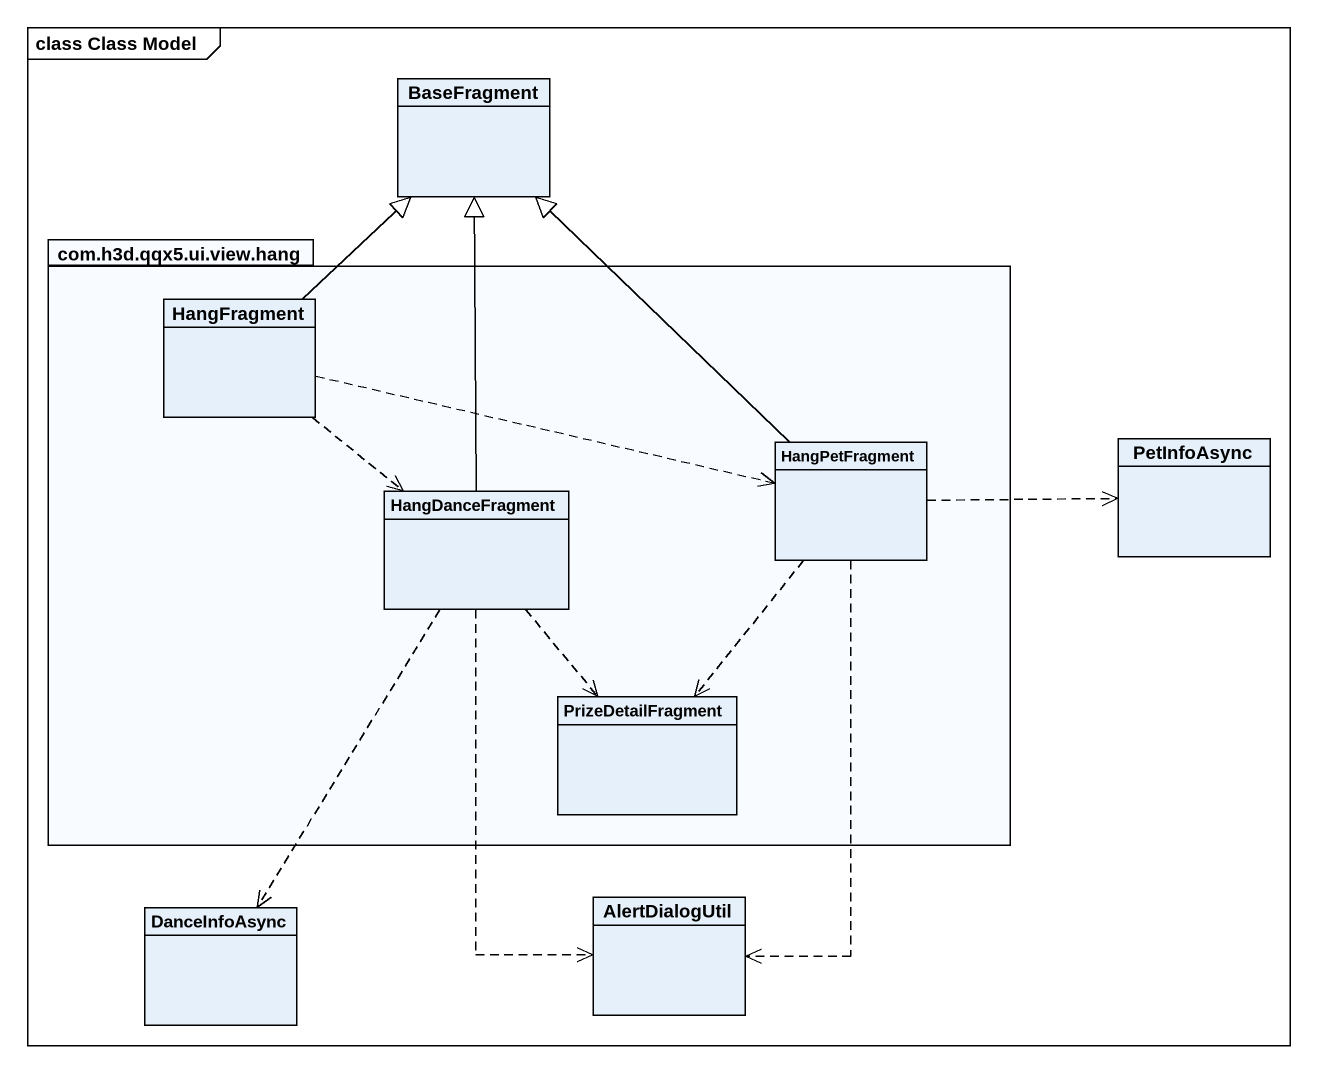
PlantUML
@startuml
mainframe class Class Model
hide circle
hide empty members
class BaseFragment
package "com.h3d.qqx5.ui.view.hang" as com_h3d_qqx5_ui_view_hang {
  class HangFragment
  class HangDanceFragment
  class HangPetFragment
  class PrizeDetailFragment
}
class PetInfoAsync
class AlertDialogUtil
class DanceInfoAsync
HangFragment -up-|> BaseFragment
HangFragment ..> HangDanceFragment
HangFragment .right.> HangPetFragment
HangDanceFragment -up-|> BaseFragment
HangDanceFragment ..> PrizeDetailFragment
HangDanceFragment ..> AlertDialogUtil
HangDanceFragment ..> DanceInfoAsync
HangPetFragment -up-|> BaseFragment
HangPetFragment .right.> PetInfoAsync
HangPetFragment ..> PrizeDetailFragment
HangPetFragment ..> AlertDialogUtil
@enduml
